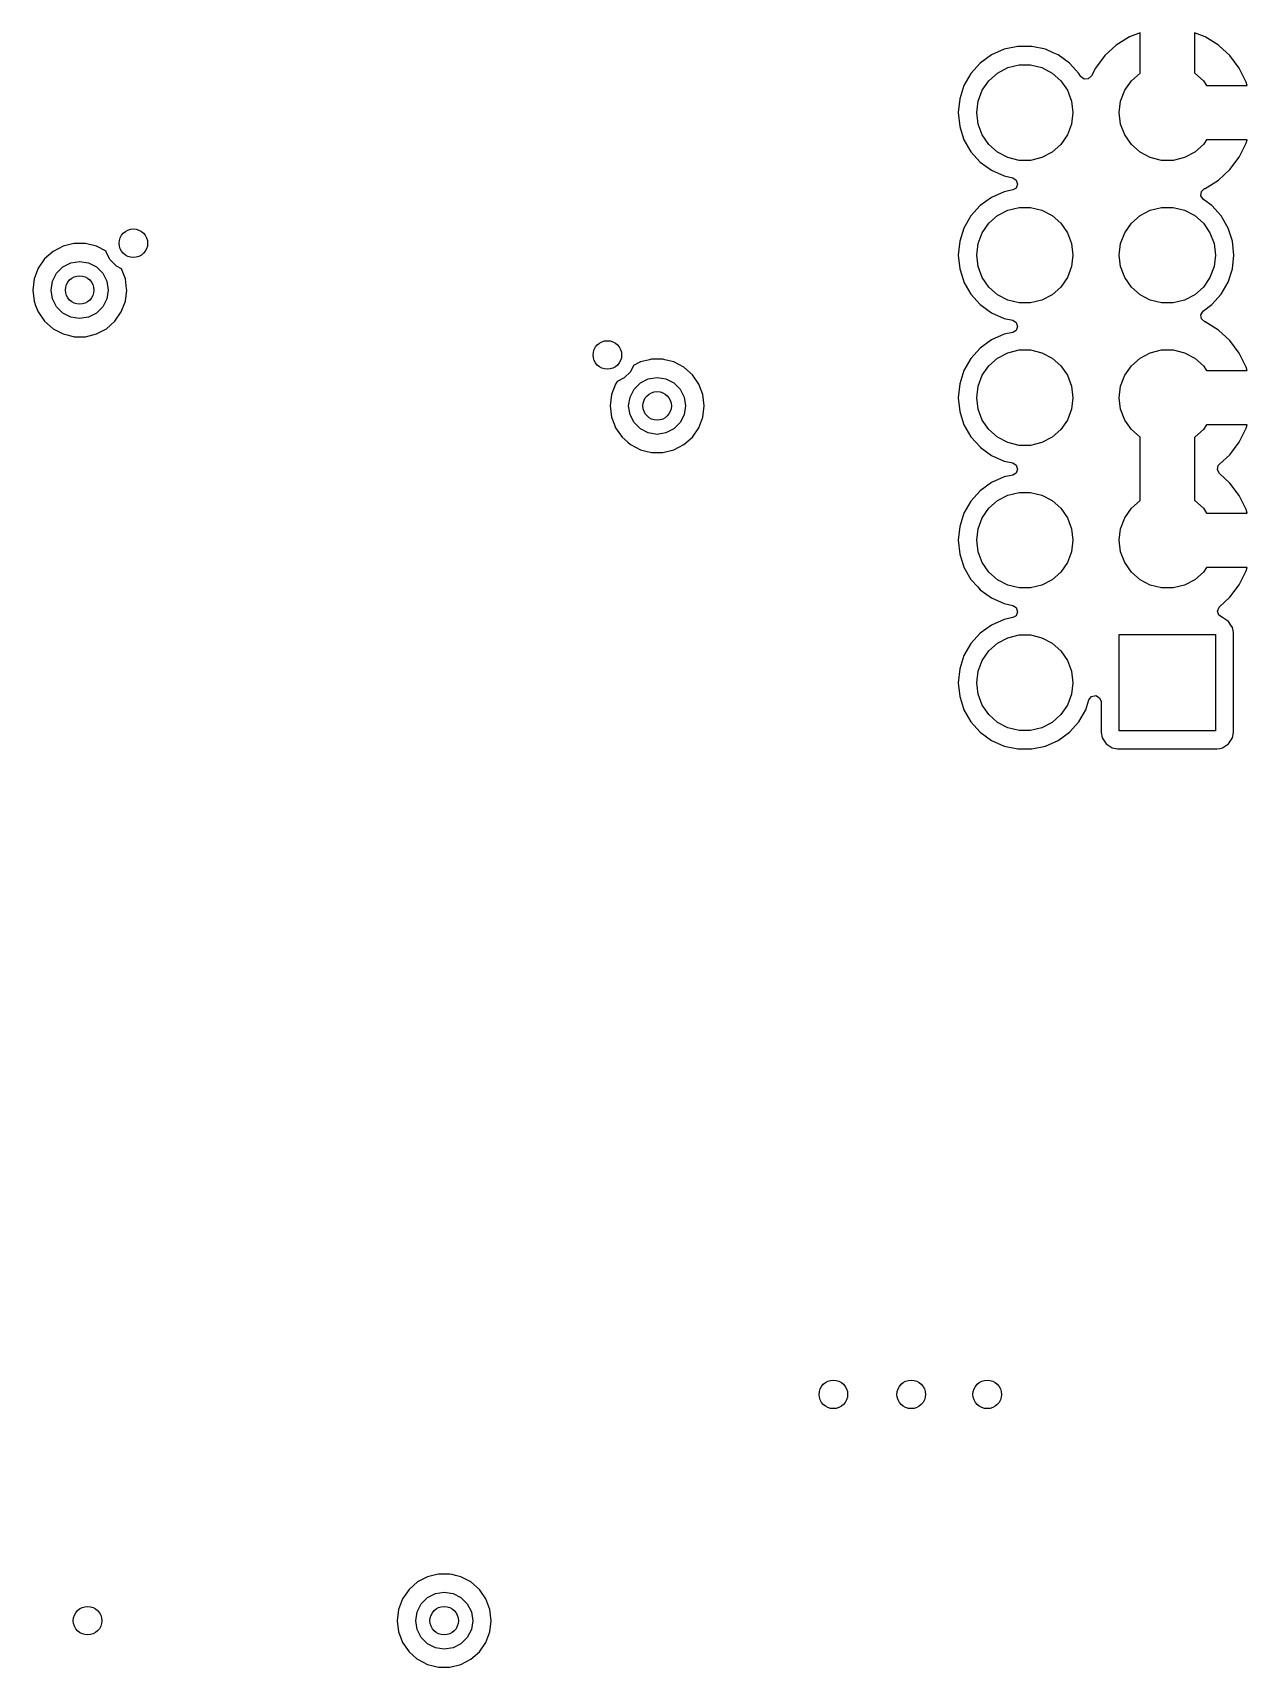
# Model space of a CAD drawing. Extents: x 106.8 to 191.4, y -142.2 to -57.6.
# Drawn here: x 144.76 to 161.8, y -101.72 to -78.79 of the extents above; entities that cross this region are included whole.
import ezdxf

# ---------------------------------------------------------------- set-up
doc = ezdxf.new("R2010")
doc.units = 0
doc.layers.add('BLACK', color=7, linetype='CONTINUOUS')

msp = doc.modelspace()

# ---------------------------------------------------------------- linework, layer by layer
at = {"layer": 'BLACK', "linetype": 'CONTINUOUS'}
for p, q in [((160.15, -78.8429), (159.963, -78.9583)), ((160.298, -78.7853), (160.15, -78.8429)), ((160.298, -79.3496), (160.298, -78.7853)), ((160.298, -78.7853), (160.298, -78.7853)), ((161.209, -78.8429), (161.06, -78.7853)), ((161.06, -78.7853), (161.06, -79.3496)), ((161.395, -78.9583), (161.209, -78.8429)), ((158.212, -79.097), (158.054, -79.2118)), ((158.39, -79.0175), (158.212, -79.097)), ((158.581, -78.9769), (158.39, -79.0175)), ((158.777, -78.9769), (158.581, -78.9769)), ((158.968, -79.0175), (158.777, -78.9769)), ((159.078, -79.0667), (158.968, -79.0175)), ((159.146, -79.097), (159.078, -79.0667)), ((159.304, -79.2118), (159.146, -79.097)), ((159.801, -79.106), (159.669, -79.281)), ((159.963, -78.9583), (159.801, -79.106)), ((161.406, -78.9686), (161.395, -78.9583)), ((161.557, -79.106), (161.406, -78.9686)), ((161.689, -79.281), (161.557, -79.106)), ((157.923, -79.357), (157.825, -79.5263)), ((158.054, -79.2118), (157.923, -79.357)), ((158.174, -79.4588), (158.296, -79.3509)), ((158.296, -79.3509), (158.44, -79.2753)), ((158.44, -79.2753), (158.598, -79.2363)), ((158.598, -79.2363), (158.76, -79.2363)), ((158.76, -79.2363), (158.918, -79.2753)), ((158.918, -79.2753), (159.063, -79.3509)), ((159.063, -79.3509), (159.184, -79.4588)), ((159.435, -79.357), (159.304, -79.2118)), ((159.459, -79.3975), (159.435, -79.357)), ((159.669, -79.281), (159.613, -79.3927)), ((160.174, -79.4588), (160.296, -79.3509)), ((160.296, -79.3509), (160.298, -79.3496)), ((161.06, -79.3496), (161.063, -79.3509)), ((161.063, -79.3509), (161.184, -79.4588)), ((161.787, -79.4772), (161.689, -79.281)), ((157.825, -79.5263), (157.765, -79.7121)), ((158.081, -79.5927), (158.174, -79.4588)), ((159.184, -79.4588), (159.277, -79.5927)), ((159.461, -79.402), (159.459, -79.3975)), ((159.51, -79.4378), (159.461, -79.402)), ((159.57, -79.4341), (159.51, -79.4378)), ((159.613, -79.3927), (159.57, -79.4341)), ((160.081, -79.5927), (160.174, -79.4588)), ((161.184, -79.4588), (161.23, -79.5254)), ((161.23, -79.5254), (161.801, -79.5254)), ((161.801, -79.5254), (161.787, -79.4772)), ((161.801, -79.5254), (161.801, -79.5254)), ((157.765, -79.7121), (157.744, -79.9064)), ((158.004, -79.9064), (158.024, -79.7449)), ((158.024, -79.7449), (158.081, -79.5927)), ((159.277, -79.5927), (159.334, -79.7449)), ((159.334, -79.7449), (159.354, -79.9064)), ((160.004, -79.9064), (160.024, -79.7449)), ((160.024, -79.7449), (160.081, -79.5927)), ((157.744, -79.9064), (157.765, -80.1007)), ((158.024, -80.0679), (158.004, -79.9064)), ((159.354, -79.9064), (159.334, -80.0679)), ((160.024, -80.0679), (160.004, -79.9064)), ((157.765, -80.1007), (157.791, -80.1824)), ((157.791, -80.1824), (157.825, -80.2865)), ((158.081, -80.2201), (158.024, -80.0679)), ((158.174, -80.354), (158.081, -80.2201)), ((159.277, -80.2201), (159.184, -80.354)), ((159.334, -80.0679), (159.277, -80.2201)), ((160.081, -80.2201), (160.024, -80.0679)), ((160.174, -80.354), (160.081, -80.2201)), ((157.825, -80.2865), (157.923, -80.4558)), ((157.923, -80.4558), (158.054, -80.601)), ((158.296, -80.4619), (158.174, -80.354)), ((158.44, -80.5375), (158.296, -80.4619)), ((159.063, -80.4619), (158.918, -80.5375)), ((159.184, -80.354), (159.063, -80.4619)), ((160.296, -80.4619), (160.174, -80.354)), ((160.44, -80.5375), (160.296, -80.4619)), ((161.063, -80.4619), (160.918, -80.5375)), ((161.184, -80.354), (161.063, -80.4619)), ((161.23, -80.2874), (161.184, -80.354)), ((161.801, -80.2874), (161.23, -80.2874)), ((161.689, -80.5318), (161.787, -80.3356)), ((161.787, -80.3356), (161.801, -80.2874)), ((158.054, -80.601), (158.212, -80.7158)), ((158.212, -80.7158), (158.39, -80.7953)), ((158.598, -80.5765), (158.44, -80.5375)), ((158.76, -80.5765), (158.598, -80.5765)), ((158.918, -80.5375), (158.76, -80.5765)), ((160.598, -80.5765), (160.44, -80.5375)), ((160.76, -80.5765), (160.598, -80.5765)), ((160.918, -80.5375), (160.76, -80.5765)), ((161.395, -80.8545), (161.557, -80.7068)), ((161.557, -80.7068), (161.689, -80.5318)), ((158.39, -80.7953), (158.509, -80.8204)), ((158.509, -80.8204), (158.56, -80.8523)), ((158.578, -80.9095), (158.556, -80.9652)), ((158.56, -80.8523), (158.578, -80.9095)), ((161.209, -80.9699), (161.395, -80.8545)), ((158.212, -81.097), (158.054, -81.2118)), ((158.39, -81.0175), (158.212, -81.097)), ((158.509, -80.9924), (158.39, -81.0175)), ((158.556, -80.9652), (158.509, -80.9924)), ((161.151, -81.0748), (161.157, -81.015)), ((161.184, -81.1246), (161.151, -81.0748)), ((161.157, -81.015), (161.2, -80.9732)), ((161.304, -81.2118), (161.184, -81.1246)), ((161.2, -80.9732), (161.204, -80.9716)), ((161.204, -80.9716), (161.209, -80.9699)), ((157.923, -81.357), (157.825, -81.5263)), ((158.054, -81.2118), (157.923, -81.357)), ((158.174, -81.4588), (158.296, -81.3509)), ((158.296, -81.3509), (158.44, -81.2753)), ((158.44, -81.2753), (158.598, -81.2363)), ((158.598, -81.2363), (158.76, -81.2363)), ((158.76, -81.2363), (158.918, -81.2753)), ((158.918, -81.2753), (159.063, -81.3509)), ((159.063, -81.3509), (159.184, -81.4588)), ((160.174, -81.4588), (160.296, -81.3509)), ((160.296, -81.3509), (160.44, -81.2753)), ((160.44, -81.2753), (160.598, -81.2363)), ((160.598, -81.2363), (160.76, -81.2363)), ((160.76, -81.2363), (160.918, -81.2753)), ((160.918, -81.2753), (161.063, -81.3509)), ((161.063, -81.3509), (161.184, -81.4588)), ((161.435, -81.357), (161.304, -81.2118)), ((161.304, -81.2118), (161.304, -81.2118)), ((161.304, -81.2118), (161.304, -81.2118)), ((161.533, -81.5263), (161.435, -81.357)), ((157.825, -81.5263), (157.765, -81.7121)), ((158.024, -81.7449), (158.081, -81.5927)), ((158.081, -81.5927), (158.174, -81.4588)), ((159.184, -81.4588), (159.277, -81.5927)), ((159.277, -81.5927), (159.334, -81.7449)), ((160.024, -81.7449), (160.081, -81.5927)), ((160.081, -81.5927), (160.174, -81.4588)), ((161.184, -81.4588), (161.277, -81.5927)), ((161.277, -81.5927), (161.334, -81.7449)), ((161.593, -81.7121), (161.533, -81.5263)), ((145.043, -81.8534), (144.924, -81.9588)), ((145.184, -81.7795), (145.043, -81.8534)), ((145.315, -81.7471), (145.184, -81.7795)), ((145.338, -81.7415), (145.315, -81.7471)), ((145.497, -81.7415), (145.338, -81.7415)), ((145.52, -81.7471), (145.497, -81.7415)), ((145.651, -81.7795), (145.52, -81.7471)), ((145.789, -81.8516), (145.651, -81.7795)), ((145.79, -81.8628), (145.789, -81.8516)), ((145.847, -81.9743), (145.79, -81.8628)), ((157.765, -81.7121), (157.744, -81.9064)), ((158.004, -81.9064), (158.024, -81.7449)), ((159.334, -81.7449), (159.354, -81.9064)), ((160.004, -81.9064), (160.024, -81.7449)), ((161.334, -81.7449), (161.354, -81.9064)), ((161.614, -81.9064), (161.593, -81.7121)), ((144.834, -82.0896), (144.777, -82.2382)), ((144.924, -81.9588), (144.834, -82.0896)), ((145.094, -82.1609), (145.182, -82.0724)), ((145.182, -82.0724), (145.294, -82.0156)), ((145.294, -82.0156), (145.417, -81.996)), ((145.417, -81.996), (145.541, -82.0156)), ((145.541, -82.0156), (145.653, -82.0724)), ((145.653, -82.0724), (145.741, -82.1609)), ((145.936, -82.0628), (145.847, -81.9743)), ((146.004, -82.0977), (145.936, -82.0628)), ((146.058, -82.2382), (146.004, -82.0977)), ((157.744, -81.9064), (157.765, -82.1007)), ((157.765, -82.1007), (157.818, -82.2638)), ((158.024, -82.0679), (158.004, -81.9064)), ((158.081, -82.2201), (158.024, -82.0679)), ((159.334, -82.0679), (159.277, -82.2201)), ((159.354, -81.9064), (159.334, -82.0679)), ((160.024, -82.0679), (160.004, -81.9064)), ((160.081, -82.2201), (160.024, -82.0679)), ((161.334, -82.0679), (161.277, -82.2201)), ((161.354, -81.9064), (161.334, -82.0679)), ((161.533, -82.2865), (161.593, -82.1007)), ((161.593, -82.1007), (161.614, -81.9064)), ((144.777, -82.2382), (144.758, -82.396)), ((145.017, -82.396), (145.037, -82.2724)), ((145.037, -82.2724), (145.094, -82.1609)), ((145.741, -82.1609), (145.798, -82.2724)), ((145.798, -82.2724), (145.817, -82.396)), ((146.064, -82.2865), (146.058, -82.2382)), ((146.075, -82.3791), (146.064, -82.2865)), ((157.818, -82.2638), (157.825, -82.2865)), ((157.825, -82.2865), (157.923, -82.4558)), ((158.174, -82.354), (158.081, -82.2201)), ((159.277, -82.2201), (159.184, -82.354)), ((160.174, -82.354), (160.081, -82.2201)), ((161.277, -82.2201), (161.184, -82.354)), ((161.435, -82.4558), (161.533, -82.2865)), ((144.758, -82.396), (144.777, -82.5538)), ((144.777, -82.5538), (144.799, -82.6119)), ((145.037, -82.5196), (145.017, -82.396)), ((145.094, -82.6311), (145.037, -82.5196)), ((145.798, -82.5196), (145.741, -82.6311)), ((145.817, -82.396), (145.798, -82.5196)), ((146.001, -82.7024), (146.058, -82.5538)), ((146.058, -82.5538), (146.077, -82.396)), ((146.077, -82.396), (146.075, -82.3791)), ((157.923, -82.4558), (158.054, -82.601)), ((158.296, -82.4619), (158.174, -82.354)), ((158.44, -82.5375), (158.296, -82.4619)), ((158.598, -82.5765), (158.44, -82.5375)), ((158.918, -82.5375), (158.76, -82.5765)), ((159.063, -82.4619), (158.918, -82.5375)), ((159.184, -82.354), (159.063, -82.4619)), ((160.296, -82.4619), (160.174, -82.354)), ((160.44, -82.5375), (160.296, -82.4619)), ((160.598, -82.5765), (160.44, -82.5375)), ((160.918, -82.5375), (160.76, -82.5765)), ((161.063, -82.4619), (160.918, -82.5375)), ((161.184, -82.354), (161.063, -82.4619)), ((161.304, -82.601), (161.435, -82.4558)), ((144.799, -82.6119), (144.834, -82.7024)), ((144.834, -82.7024), (144.924, -82.8332)), ((145.182, -82.7196), (145.094, -82.6311)), ((145.294, -82.7764), (145.182, -82.7196)), ((145.417, -82.796), (145.294, -82.7764)), ((145.541, -82.7764), (145.417, -82.796)), ((145.653, -82.7196), (145.541, -82.7764)), ((145.741, -82.6311), (145.653, -82.7196)), ((145.911, -82.8332), (146.001, -82.7024)), ((158.054, -82.601), (158.212, -82.7158)), ((158.212, -82.7158), (158.39, -82.7953)), ((158.39, -82.7953), (158.509, -82.8204)), ((158.76, -82.5765), (158.598, -82.5765)), ((160.76, -82.5765), (160.598, -82.5765)), ((161.15, -82.7422), (161.181, -82.6908)), ((161.159, -82.8016), (161.15, -82.7422)), ((161.181, -82.6908), (161.184, -82.6882)), ((161.184, -82.6882), (161.304, -82.601)), ((144.924, -82.8332), (145.003, -82.9033)), ((145.003, -82.9033), (145.043, -82.9386)), ((145.043, -82.9386), (145.184, -83.0125)), ((145.184, -83.0125), (145.261, -83.0315)), ((145.497, -83.0505), (145.651, -83.0125)), ((145.651, -83.0125), (145.792, -82.9386)), ((145.792, -82.9386), (145.911, -82.8332)), ((158.39, -83.0175), (158.212, -83.097)), ((158.509, -82.9924), (158.39, -83.0175)), ((158.509, -82.8204), (158.56, -82.8523)), ((158.556, -82.9652), (158.509, -82.9924)), ((158.578, -82.9095), (158.556, -82.9652)), ((158.56, -82.8523), (158.578, -82.9095)), ((161.204, -82.8412), (161.159, -82.8016)), ((161.209, -82.8429), (161.204, -82.8412)), ((161.395, -82.9583), (161.209, -82.8429)), ((161.557, -83.106), (161.395, -82.9583)), ((145.261, -83.0315), (145.338, -83.0505)), ((145.338, -83.0505), (145.338, -83.0505)), ((145.338, -83.0505), (145.497, -83.0505)), ((145.497, -83.0505), (145.497, -83.0505)), ((158.054, -83.2118), (157.923, -83.357)), ((158.212, -83.097), (158.054, -83.2118)), ((158.44, -83.2753), (158.598, -83.2363)), ((158.598, -83.2363), (158.76, -83.2363)), ((158.76, -83.2363), (158.918, -83.2753)), ((160.44, -83.2753), (160.598, -83.2363)), ((160.598, -83.2363), (160.76, -83.2363)), ((160.76, -83.2363), (160.918, -83.2753)), ((161.689, -83.281), (161.557, -83.106)), ((153.189, -83.4563), (153.145, -83.5417)), ((153.286, -83.4051), (153.189, -83.4563)), ((153.415, -83.3734), (153.286, -83.4051)), ((153.441, -83.3671), (153.415, -83.3734)), ((153.6, -83.3671), (153.441, -83.3671)), ((153.63, -83.3746), (153.6, -83.3671)), ((153.754, -83.4051), (153.63, -83.3746)), ((153.895, -83.479), (153.754, -83.4051)), ((154.014, -83.5844), (153.895, -83.479)), ((153.895, -83.479), (153.895, -83.479)), ((157.923, -83.357), (157.825, -83.5263)), ((158.081, -83.5927), (158.174, -83.4588)), ((158.174, -83.4588), (158.296, -83.3509)), ((158.296, -83.3509), (158.44, -83.2753)), ((158.918, -83.2753), (159.063, -83.3509)), ((159.063, -83.3509), (159.184, -83.4588)), ((159.184, -83.4588), (159.277, -83.5927)), ((160.081, -83.5927), (160.174, -83.4588)), ((160.174, -83.4588), (160.296, -83.3509)), ((160.296, -83.3509), (160.44, -83.2753)), ((160.918, -83.2753), (161.063, -83.3509)), ((161.063, -83.3509), (161.184, -83.4588)), ((161.184, -83.4588), (161.23, -83.5254)), ((161.787, -83.4772), (161.689, -83.281)), ((161.801, -83.5254), (161.787, -83.4772)), ((152.936, -83.7152), (152.88, -83.8638)), ((152.961, -83.6788), (152.936, -83.7152)), ((153.057, -83.6302), (152.961, -83.6788)), ((153.145, -83.5417), (153.057, -83.6302)), ((153.196, -83.7865), (153.285, -83.698)), ((153.285, -83.698), (153.396, -83.6412)), ((153.396, -83.6412), (153.52, -83.6216)), ((153.52, -83.6216), (153.644, -83.6412)), ((153.644, -83.6412), (153.755, -83.698)), ((153.755, -83.698), (153.844, -83.7865)), ((154.104, -83.7152), (154.014, -83.5844)), ((154.16, -83.8638), (154.104, -83.7152)), ((157.765, -83.7121), (157.744, -83.9064)), ((157.825, -83.5263), (157.765, -83.7121)), ((158.024, -83.7449), (158.081, -83.5927)), ((159.277, -83.5927), (159.334, -83.7449)), ((160.024, -83.7449), (160.081, -83.5927)), ((161.23, -83.5254), (161.801, -83.5254)), ((161.801, -83.5254), (161.801, -83.5254)), ((152.88, -83.8638), (152.861, -84.0216)), ((153.12, -84.0216), (153.14, -83.898)), ((153.14, -83.898), (153.196, -83.7865)), ((153.844, -83.7865), (153.901, -83.898)), ((153.901, -83.898), (153.92, -84.0216)), ((154.179, -84.0216), (154.16, -83.8638)), ((157.744, -83.9064), (157.765, -84.1007)), ((158.004, -83.9064), (158.024, -83.7449)), ((158.024, -84.0679), (158.004, -83.9064)), ((159.334, -83.7449), (159.354, -83.9064)), ((159.354, -83.9064), (159.334, -84.0679)), ((160.004, -83.9064), (160.024, -83.7449)), ((160.024, -84.0679), (160.004, -83.9064)), ((152.861, -84.0216), (152.88, -84.1794)), ((153.14, -84.1452), (153.12, -84.0216)), ((153.196, -84.2567), (153.14, -84.1452)), ((153.901, -84.1452), (153.844, -84.2567)), ((153.92, -84.0216), (153.901, -84.1452)), ((154.16, -84.1794), (154.179, -84.0216)), ((157.765, -84.1007), (157.79, -84.1794)), ((158.081, -84.2201), (158.024, -84.0679)), ((159.334, -84.0679), (159.277, -84.2201)), ((160.081, -84.2201), (160.024, -84.0679)), ((152.88, -84.1794), (152.921, -84.2874)), ((152.921, -84.2874), (152.936, -84.328)), ((152.936, -84.328), (153.027, -84.4588)), ((153.285, -84.3452), (153.196, -84.2567)), ((153.396, -84.402), (153.285, -84.3452)), ((153.52, -84.4216), (153.396, -84.402)), ((153.644, -84.402), (153.52, -84.4216)), ((153.755, -84.3452), (153.644, -84.402)), ((153.844, -84.2567), (153.755, -84.3452)), ((154.014, -84.4588), (154.104, -84.328)), ((154.104, -84.328), (154.16, -84.1794)), ((157.79, -84.1794), (157.825, -84.2865)), ((157.825, -84.2865), (157.923, -84.4558)), ((158.174, -84.354), (158.081, -84.2201)), ((158.296, -84.4619), (158.174, -84.354)), ((159.184, -84.354), (159.063, -84.4619)), ((159.277, -84.2201), (159.184, -84.354)), ((160.174, -84.354), (160.081, -84.2201)), ((160.296, -84.4619), (160.174, -84.354)), ((161.184, -84.354), (161.063, -84.4619)), ((161.23, -84.2874), (161.184, -84.354)), ((161.801, -84.2874), (161.23, -84.2874)), ((161.689, -84.5318), (161.787, -84.3356)), ((161.787, -84.3356), (161.801, -84.2874)), ((153.027, -84.4588), (153.109, -84.5318)), ((153.109, -84.5318), (153.146, -84.5642)), ((153.146, -84.5642), (153.286, -84.6381)), ((153.754, -84.6381), (153.895, -84.5642)), ((153.895, -84.5642), (154.014, -84.4588)), ((157.923, -84.4558), (157.923, -84.4558)), ((157.923, -84.4558), (158.051, -84.5982)), ((158.051, -84.5982), (158.054, -84.601)), ((158.054, -84.601), (158.212, -84.7158)), ((158.44, -84.5375), (158.296, -84.4619)), ((158.598, -84.5765), (158.44, -84.5375)), ((158.76, -84.5765), (158.598, -84.5765)), ((158.918, -84.5375), (158.76, -84.5765)), ((159.063, -84.4619), (158.918, -84.5375)), ((160.298, -84.4632), (160.296, -84.4619)), ((160.298, -85.3496), (160.298, -84.4632)), ((161.063, -84.4619), (161.06, -84.4632)), ((161.06, -84.4632), (161.06, -85.3496)), ((161.557, -84.7068), (161.689, -84.5318)), ((153.286, -84.6381), (153.363, -84.6571)), ((153.363, -84.6571), (153.441, -84.6761)), ((153.441, -84.6761), (153.441, -84.6761)), ((153.441, -84.6761), (153.6, -84.6761)), ((153.6, -84.6761), (153.754, -84.6381)), ((153.6, -84.6761), (153.6, -84.6761)), ((158.212, -84.7158), (158.39, -84.7953)), ((158.39, -84.7953), (158.509, -84.8204)), ((158.509, -84.8204), (158.56, -84.8523)), ((158.56, -84.8523), (158.578, -84.9095)), ((161.381, -84.9181), (161.394, -84.8594)), ((161.394, -84.8594), (161.409, -84.8414)), ((161.409, -84.8414), (161.557, -84.7068)), ((158.39, -85.0175), (158.212, -85.097)), ((158.509, -84.9924), (158.39, -85.0175)), ((158.556, -84.9652), (158.509, -84.9924)), ((158.578, -84.9095), (158.556, -84.9652)), ((161.409, -84.9714), (161.381, -84.9181)), ((161.557, -85.106), (161.409, -84.9714)), ((158.054, -85.2118), (157.923, -85.357)), ((158.212, -85.097), (158.054, -85.2118)), ((158.296, -85.3509), (158.44, -85.2753)), ((158.44, -85.2753), (158.598, -85.2363)), ((158.598, -85.2363), (158.76, -85.2363)), ((158.76, -85.2363), (158.918, -85.2753)), ((158.918, -85.2753), (159.063, -85.3509)), ((161.689, -85.281), (161.557, -85.106)), ((161.787, -85.4772), (161.689, -85.281)), ((157.825, -85.5263), (157.765, -85.7121)), ((157.923, -85.357), (157.825, -85.5263)), ((158.081, -85.5927), (158.174, -85.4588)), ((158.174, -85.4588), (158.296, -85.3509)), ((159.063, -85.3509), (159.184, -85.4588)), ((159.184, -85.4588), (159.277, -85.5927)), ((160.081, -85.5927), (160.174, -85.4588)), ((160.174, -85.4588), (160.296, -85.3509)), ((160.296, -85.3509), (160.298, -85.3496)), ((161.06, -85.3496), (161.063, -85.3509)), ((161.063, -85.3509), (161.184, -85.4588)), ((161.184, -85.4588), (161.23, -85.5254)), ((161.23, -85.5254), (161.801, -85.5254)), ((161.801, -85.5254), (161.787, -85.4772)), ((161.801, -85.5254), (161.801, -85.5254)), ((157.765, -85.7121), (157.744, -85.9064)), ((158.004, -85.9064), (158.024, -85.7449)), ((158.024, -85.7449), (158.081, -85.5927)), ((159.277, -85.5927), (159.334, -85.7449)), ((159.334, -85.7449), (159.354, -85.9064)), ((160.004, -85.9064), (160.024, -85.7449)), ((160.024, -85.7449), (160.081, -85.5927)), ((157.744, -85.9064), (157.765, -86.1007)), ((158.024, -86.0679), (158.004, -85.9064)), ((159.354, -85.9064), (159.334, -86.0679)), ((160.024, -86.0679), (160.004, -85.9064)), ((157.765, -86.1007), (157.814, -86.2515)), ((158.081, -86.2201), (158.024, -86.0679)), ((158.174, -86.354), (158.081, -86.2201)), ((159.277, -86.2201), (159.184, -86.354)), ((159.334, -86.0679), (159.277, -86.2201)), ((160.081, -86.2201), (160.024, -86.0679)), ((160.174, -86.354), (160.081, -86.2201)), ((157.814, -86.2515), (157.825, -86.2865)), ((157.825, -86.2865), (157.923, -86.4558)), ((157.923, -86.4558), (157.923, -86.4558)), ((157.923, -86.4558), (158.018, -86.5616)), ((158.296, -86.4619), (158.174, -86.354)), ((158.44, -86.5375), (158.296, -86.4619)), ((159.063, -86.4619), (158.918, -86.5375)), ((159.184, -86.354), (159.063, -86.4619)), ((160.296, -86.4619), (160.174, -86.354)), ((160.44, -86.5375), (160.296, -86.4619)), ((161.063, -86.4619), (160.918, -86.5375)), ((161.184, -86.354), (161.063, -86.4619)), ((161.23, -86.2874), (161.184, -86.354)), ((161.801, -86.2874), (161.23, -86.2874)), ((161.689, -86.5318), (161.787, -86.3356)), ((161.787, -86.3356), (161.801, -86.2874)), ((158.018, -86.5616), (158.054, -86.601)), ((158.054, -86.601), (158.212, -86.7158)), ((158.598, -86.5765), (158.44, -86.5375)), ((158.76, -86.5765), (158.598, -86.5765)), ((158.918, -86.5375), (158.76, -86.5765)), ((160.598, -86.5765), (160.44, -86.5375)), ((160.76, -86.5765), (160.598, -86.5765)), ((160.918, -86.5375), (160.76, -86.5765)), ((161.557, -86.7068), (161.689, -86.5318)), ((158.212, -86.7158), (158.39, -86.7953)), ((158.39, -86.7953), (158.509, -86.8204)), ((158.509, -86.8204), (158.56, -86.8523)), ((158.578, -86.9095), (158.556, -86.9652)), ((158.56, -86.8523), (158.578, -86.9095)), ((161.382, -86.9034), (161.404, -86.8474)), ((161.401, -86.9603), (161.382, -86.9034)), ((161.404, -86.8474), (161.411, -86.8403)), ((161.411, -86.8403), (161.557, -86.7068)), ((158.212, -87.097), (158.054, -87.2118)), ((158.39, -87.0175), (158.212, -87.097)), ((158.509, -86.9924), (158.39, -87.0175)), ((158.556, -86.9652), (158.509, -86.9924)), ((161.453, -86.9915), (161.401, -86.9603)), ((161.453, -86.9917), (161.453, -86.9915)), ((161.481, -87.0103), (161.453, -86.9917)), ((161.538, -87.0479), (161.481, -87.0103)), ((161.57, -87.097), (161.538, -87.0479)), ((161.594, -87.1321), (161.57, -87.097)), ((161.602, -87.1744), (161.594, -87.1321)), ((157.923, -87.357), (157.825, -87.5263)), ((158.054, -87.2118), (157.923, -87.357)), ((158.174, -87.4588), (158.296, -87.3509)), ((158.296, -87.3509), (158.44, -87.2753)), ((158.44, -87.2753), (158.598, -87.2363)), ((158.598, -87.2363), (158.76, -87.2363)), ((158.76, -87.2363), (158.918, -87.2753)), ((158.918, -87.2753), (159.063, -87.3509)), ((159.063, -87.3509), (159.184, -87.4588)), ((160.004, -88.5814), (160.004, -87.2314)), ((160.004, -87.2314), (161.354, -87.2314)), ((161.354, -87.2314), (161.354, -88.5814)), ((161.609, -87.2063), (161.602, -87.1744)), ((161.609, -88.6065), (161.609, -87.2063)), ((157.825, -87.5263), (157.765, -87.7121)), ((158.024, -87.7449), (158.081, -87.5927)), ((158.081, -87.5927), (158.174, -87.4588)), ((159.184, -87.4588), (159.277, -87.5927)), ((159.277, -87.5927), (159.334, -87.7449)), ((157.765, -87.7121), (157.744, -87.9064)), ((158.004, -87.9064), (158.024, -87.7449)), ((159.334, -87.7449), (159.354, -87.9064)), ((157.744, -87.9064), (157.765, -88.1007)), ((158.024, -88.0679), (158.004, -87.9064)), ((158.081, -88.2201), (158.024, -88.0679)), ((159.334, -88.0679), (159.277, -88.2201)), ((159.354, -87.9064), (159.334, -88.0679)), ((157.765, -88.1007), (157.789, -88.1746)), ((157.789, -88.1746), (157.825, -88.2865)), ((157.825, -88.2865), (157.923, -88.4558)), ((158.174, -88.354), (158.081, -88.2201)), ((159.277, -88.2201), (159.184, -88.354)), ((159.435, -88.4558), (159.533, -88.2865)), ((159.533, -88.2865), (159.578, -88.1475)), ((159.578, -88.1475), (159.615, -88.1001)), ((159.615, -88.1001), (159.674, -88.0876)), ((159.674, -88.0876), (159.727, -88.1158)), ((159.727, -88.1158), (159.75, -88.1716)), ((159.75, -88.1716), (159.75, -88.1746)), ((159.75, -88.1746), (159.75, -88.6065)), ((157.923, -88.4558), (158.054, -88.601)), ((158.296, -88.4619), (158.174, -88.354)), ((158.44, -88.5375), (158.296, -88.4619)), ((159.063, -88.4619), (158.918, -88.5375)), ((159.184, -88.354), (159.063, -88.4619)), ((159.304, -88.601), (159.435, -88.4558)), ((158.054, -88.601), (158.212, -88.7158)), ((158.212, -88.7158), (158.39, -88.7953)), ((158.598, -88.5765), (158.44, -88.5375)), ((158.76, -88.5765), (158.598, -88.5765)), ((158.918, -88.5375), (158.76, -88.5765)), ((158.968, -88.7953), (159.146, -88.7158)), ((159.146, -88.7158), (159.304, -88.601)), ((159.75, -88.6065), (159.764, -88.6807)), ((159.764, -88.6807), (159.764, -88.6807)), ((159.764, -88.6807), (159.821, -88.7649)), ((161.354, -88.5814), (160.004, -88.5814)), ((161.538, -88.7649), (161.594, -88.6807)), ((161.594, -88.6807), (161.609, -88.6065)), ((158.39, -88.7953), (158.581, -88.8359)), ((158.581, -88.8359), (158.777, -88.8359)), ((158.777, -88.8359), (158.968, -88.7953)), ((159.821, -88.7649), (159.905, -88.8211)), ((159.905, -88.8211), (159.979, -88.8359)), ((159.979, -88.8359), (161.379, -88.8359)), ((161.379, -88.8359), (161.416, -88.8285)), ((161.379, -88.8359), (161.379, -88.8359)), ((161.416, -88.8285), (161.453, -88.8211)), ((161.453, -88.8211), (161.538, -88.7649)), ((150.298, -100.45), (150.158, -100.524)), ((150.427, -100.418), (150.298, -100.45)), ((150.453, -100.412), (150.427, -100.418)), ((150.612, -100.412), (150.453, -100.412)), ((150.642, -100.42), (150.612, -100.412)), ((150.691, -100.432), (150.642, -100.42)), ((150.766, -100.45), (150.691, -100.432)), ((150.907, -100.524), (150.766, -100.45)), ((150.039, -100.629), (149.948, -100.76)), ((150.158, -100.524), (150.039, -100.629)), ((150.297, -100.743), (150.408, -100.686)), ((150.408, -100.686), (150.532, -100.667)), ((150.532, -100.667), (150.656, -100.686)), ((150.656, -100.686), (150.767, -100.743)), ((151.026, -100.629), (150.907, -100.524)), ((150.907, -100.524), (150.907, -100.524)), ((151.116, -100.76), (151.026, -100.629)), ((149.892, -100.909), (149.873, -101.067)), ((149.948, -100.76), (149.892, -100.909)), ((150.152, -100.943), (150.208, -100.831)), ((150.208, -100.831), (150.297, -100.743)), ((150.767, -100.743), (150.856, -100.831)), ((150.856, -100.831), (150.913, -100.943)), ((151.172, -100.909), (151.116, -100.76)), ((151.191, -101.067), (151.172, -100.909)), ((149.873, -101.067), (149.892, -101.224)), ((150.132, -101.067), (150.152, -100.943)), ((150.152, -101.19), (150.132, -101.067)), ((150.913, -100.943), (150.932, -101.067)), ((150.932, -101.067), (150.913, -101.19)), ((151.172, -101.224), (151.191, -101.067)), ((149.892, -101.224), (149.937, -101.343)), ((149.937, -101.343), (149.948, -101.373)), ((149.948, -101.373), (150.039, -101.504)), ((150.208, -101.302), (150.152, -101.19)), ((150.297, -101.39), (150.208, -101.302)), ((150.856, -101.302), (150.767, -101.39)), ((150.913, -101.19), (150.856, -101.302)), ((151.026, -101.504), (151.116, -101.373)), ((151.116, -101.373), (151.172, -101.224)), ((150.039, -101.504), (150.148, -101.601)), ((150.148, -101.601), (150.158, -101.609)), ((150.408, -101.447), (150.297, -101.39)), ((150.532, -101.467), (150.408, -101.447)), ((150.656, -101.447), (150.532, -101.467)), ((150.767, -101.39), (150.656, -101.447)), ((150.907, -101.609), (151.026, -101.504)), ((150.158, -101.609), (150.298, -101.683)), ((150.298, -101.683), (150.375, -101.702)), ((150.375, -101.702), (150.453, -101.721)), ((150.453, -101.721), (150.453, -101.721)), ((150.453, -101.721), (150.612, -101.721)), ((150.612, -101.721), (150.766, -101.683)), ((150.612, -101.721), (150.612, -101.721)), ((150.766, -101.683), (150.907, -101.609))]:
    msp.add_line(p, q, dxfattribs=at)
at = {"layer": 'BLACK'}
for centre in [(146.171, -81.7392), (145.417, -82.396), (152.822, -83.3066), (153.52, -84.0216), (155.993, -97.8916), (157.085, -97.8916), (158.152, -97.8916), (145.528, -101.067), (150.532, -101.067)]:
    msp.add_circle(centre, 0.2, dxfattribs=at)

doc.saveas('drawing.dxf')
